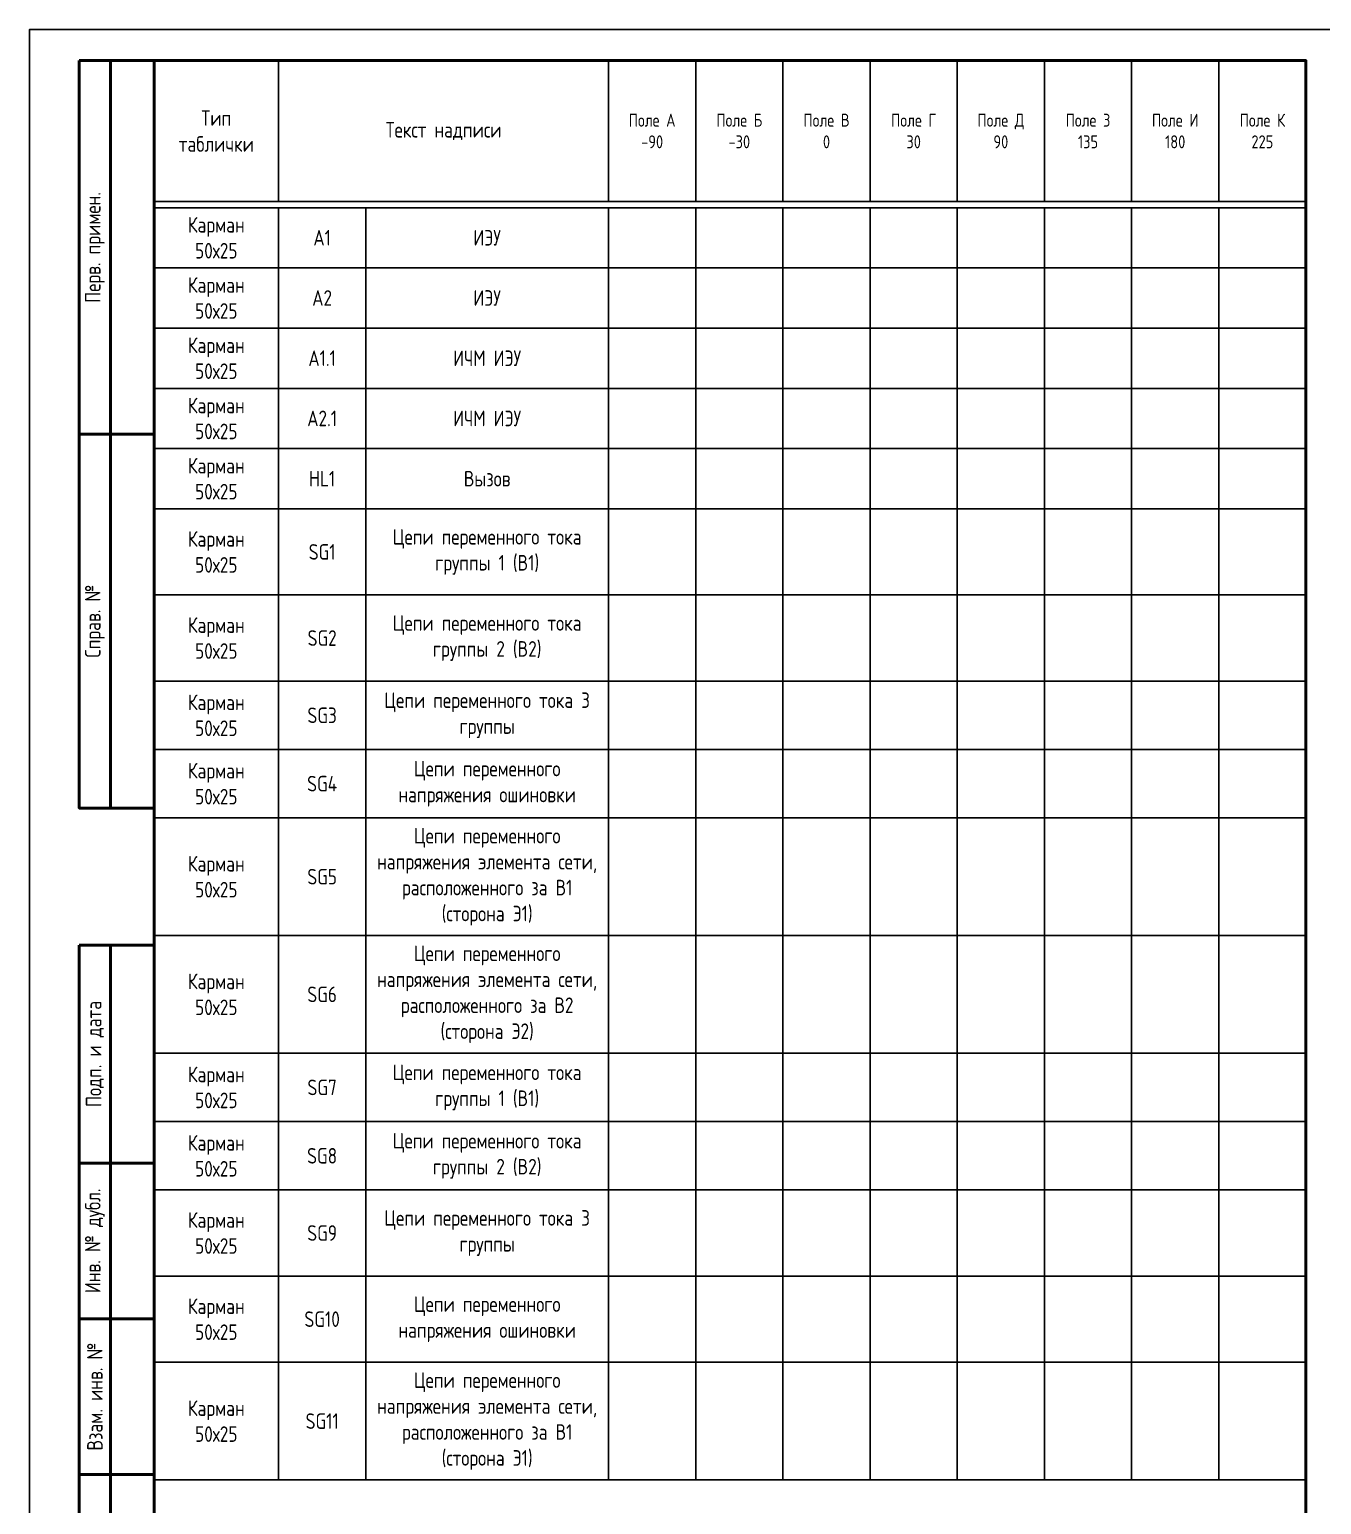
# Model space of a CAD drawing. Header units: millimetres. Extents: x -1102 to 3953, y -90 to 618.
# Drawn here: x -840 to -632.5, y 60.2 to 297 of the extents above; entities that cross this region are included whole.
import ezdxf

# ---------------------------------------------------------------- set-up
doc = ezdxf.new("R2010")
doc.units = ezdxf.units.MM
doc.styles.add('Gost_type_A', font='GOST_A.TTF')

# ---------------------------------------------------------------- blocks, each defined once
blk = doc.blocks.new('Штамп левый верхний')
at = {"lineweight": 50}
for points in [[(-12, 0), (-7, 0), (-7, -60), (-12, -60)], [(-7, 0), (0, 0), (0, -60), (-7, -60)], [(-12, -60), (-7, -60), (-7, -120), (-12, -120)], [(-7, -60), (0, -60), (0, -120), (-7, -120)]]:
    blk.add_lwpolyline(points, close=True, dxfattribs=at)
at = {"char_height": 2.5, "width": 60, "attachment_point": 5, "rotation": 90, "style": 'Gost_type_A'}
for s, insert in [('Перв. примен.', (-9.5, -30)), ('Справ. №', (-9.5, -90))]:
    blk.add_mtext(s, dxfattribs=dict(at, insert=insert))
blk = doc.blocks.new('Штамп левый нижний')
at = {"lineweight": 50}
for points in [[(-12, 145), (-7, 145), (-7, 110), (-12, 110)], [(-7, 145), (0, 145), (0, 110), (-7, 110)], [(-12, 110), (-7, 110), (-7, 85), (-12, 85)], [(-7, 110), (0, 110), (0, 85), (-7, 85)], [(-12, 85), (-7, 85), (-7, 60), (-12, 60)], [(-7, 85), (0, 85), (0, 60), (-7, 60)], [(-12, 60), (-7, 60), (-7, 25), (-12, 25)], [(-7, 60), (0, 60), (0, 25), (-7, 25)], [(-12, 25), (-7, 25), (-7, 0), (-12, 0)], [(-7, 25), (0, 25), (0, 0), (-7, 0)]]:
    blk.add_lwpolyline(points, close=True, dxfattribs=at)
at = {"char_height": 2.5, "attachment_point": 5, "rotation": 90, "style": 'Gost_type_A'}
for s, insert, width in [('Подп. и дата', (-9.5, 127.5), 35), ('Инв. № дубл.', (-9.5, 97.5), 25), ('Взам. инв. №', (-9.5, 72.5), 25), ('Подп. и дата', (-9.5, 42.5), 35), ('Инв. N подл.', (-9.5, 12.5), 25)]:
    blk.add_mtext(s, dxfattribs=dict(at, insert=insert, width=width))
blk = doc.blocks.new('Формат_А4')
blk.add_lwpolyline([(0, 297), (0, 0), (-210, 0), (-210, 297)], close=True)
at = {"lineweight": 50}
blk.add_lwpolyline([(-190, 292), (-5, 292), (-5, 5), (-190, 5)], close=True, dxfattribs=at)
blk = doc.blocks.new('*T17')
at = {"color": 0, "linetype": 'ByBlock', "lineweight": -2, "transparency": 16777216}
for p, q in [((0, 0), (185, 0)), ((0, 0), (0, -227.89)), ((20, 0), (20, -22.61)), ((73, 0), (73, -22.61)), ((87, 0), (87, -22.61)), ((101, 0), (101, -22.61)), ((115, 0), (115, -22.61)), ((129, 0), (129, -22.61)), ((143, 0), (143, -22.61)), ((157, 0), (157, -22.61)), ((171, 0), (171, -22.61)), ((185, 0), (185, -227.89)), ((210, 0), (395, 0)), ((210, 0), (210, -42.5)), ((230, 0), (230, -22.61)), ((283, 0), (283, -22.61)), ((297, 0), (297, -22.61)), ((311, 0), (311, -22.61)), ((325, 0), (325, -22.61)), ((339, 0), (339, -22.61)), ((353, 0), (353, -22.61)), ((367, 0), (367, -22.61)), ((381, 0), (381, -22.61)), ((395, 0), (395, -42.5)), ((0, -22.61), (185, -22.61)), ((0, -23.61), (185, -23.61)), ((20, -23.61), (20, -227.89)), ((34, -23.61), (34, -227.89)), ((73, -23.61), (73, -227.89)), ((87, -23.61), (87, -227.89)), ((101, -23.61), (101, -227.89)), ((115, -23.61), (115, -227.89)), ((129, -23.61), (129, -227.89)), ((143, -23.61), (143, -227.89)), ((157, -23.61), (157, -227.89)), ((171, -23.61), (171, -227.89)), ((210, -22.61), (395, -22.61)), ((210, -23.61), (395, -23.61)), ((230, -23.61), (230, -42.5)), ((244, -23.61), (244, -42.5)), ((283, -23.61), (283, -42.5)), ((297, -23.61), (297, -42.5)), ((311, -23.61), (311, -42.5)), ((325, -23.61), (325, -42.5)), ((339, -23.61), (339, -42.5)), ((353, -23.61), (353, -42.5)), ((367, -23.61), (367, -42.5)), ((381, -23.61), (381, -42.5)), ((0, -33.28), (185, -33.28)), ((210, -42.5), (395, -42.5)), ((0, -42.95), (185, -42.95)), ((0, -52.62), (185, -52.62)), ((0, -62.29), (185, -62.29)), ((0, -71.96), (185, -71.96)), ((0, -85.79), (185, -85.79)), ((0, -99.63), (185, -99.63)), ((0, -110.6), (185, -110.6)), ((0, -121.58), (185, -121.58)), ((0, -140.47), (185, -140.47)), ((0, -159.37), (185, -159.37)), ((0, -170.35), (185, -170.35)), ((0, -181.32), (185, -181.32)), ((0, -195.16), (185, -195.16)), ((0, -208.99), (185, -208.99)), ((0, -227.89), (185, -227.89))]:
    blk.add_line(p, q, dxfattribs=at)
at = {"color": 0, "transparency": 16777216, "char_height": 2.5, "attachment_point": 5, "style": 'Gost_type_A'}
for s, insert, width in [('Тип таблички', (10, -11.3), 17), ('{\\H0.83333x;\\C256;Поле А \\P-90}', (80, -11.3), 11), ('{\\H0.83333x;\\C256;Поле Б\\P-30}', (94, -11.3), 11), ('{\\H0.83333x;\\C256;Поле В\\P0}', (108, -11.3), 11), ('{\\H0.83333x;\\C256;Поле Г\\P30}', (122, -11.3), 11), ('{\\H0.83333x;\\C256;Поле Д\\P90}', (136, -11.3), 11), ('{\\H0.83333x;\\C256;Поле З\\P135}', (150, -11.3), 11), ('{\\H0.83333x;\\C256;Поле И\\P180}', (164, -11.3), 11), ('{\\H0.83333x;\\C256;Поле К\\P225}', (178, -11.3), 11), ('Тип таблички', (220, -11.3), 17), ('{\\H0.83333x;\\C256;Поле А \\P-90}', (290, -11.3), 11), ('{\\H0.83333x;\\C256;Поле Б\\P-30}', (304, -11.3), 11), ('{\\H0.83333x;\\C256;Поле В\\P0}', (318, -11.3), 11), ('{\\H0.83333x;\\C256;Поле Г\\P30}', (332, -11.3), 11), ('{\\H0.83333x;\\C256;Поле Д\\P90}', (346, -11.3), 11), ('{\\H0.83333x;\\C256;Поле З\\P135}', (360, -11.3), 11), ('{\\H0.83333x;\\C256;Поле И\\P180}', (374, -11.3), 11), ('{\\H0.83333x;\\C256;Поле К\\P225}', (388, -11.3), 11), ('Текст надписи', (46.5, -11.3), 50), ('Текст надписи', (256.5, -11.3), 50), ('Карман\\P50х25', (10, -28.44), 17), ('{\\C256;Цепи переменного напряжения элемента сети, расположенного за В2 (сторона Э2)}', (263.5, -33.06), 36), ('A1', (27, -28.44), 11), ('ИЭУ', (53.5, -28.44), 36), ('Карман\\P50х25', (220, -33.06), 17), ('SG12', (237, -33.06), 11), ('Карман\\P50х25', (10, -38.11), 17), ('A2', (27, -38.11), 11), ('ИЭУ', (53.5, -38.11), 36), ('Карман\\P50х25', (10, -47.78), 17), ('A1.1', (27, -47.78), 11), ('ИЧМ ИЭУ', (53.5, -47.78), 36), ('Карман\\P50х25', (10, -57.45), 17), ('A2.1', (27, -57.45), 11), ('ИЧМ ИЭУ', (53.5, -57.45), 36), ('Карман\\P50х25', (10, -67.12), 17), ('HL1', (27, -67.12), 11), ('Вызов', (53.5, -67.12), 36), ('Карман\\P50х25', (10, -78.88), 17), ('{\\C256;Цепи переменного тока группы 1 (B1)}', (53.5, -78.88), 36), ('SG1', (27, -78.88), 11), ('Карман\\P50х25', (10, -92.71), 17), ('{\\C256;Цепи переменного тока группы 2 (B2)}', (53.5, -92.71), 36), ('SG2', (27, -92.71), 11), ('Карман\\P50х25', (10, -105.11), 17), ('{\\C256;Цепи переменного тока 3 группы}', (53.5, -105.11), 36), ('SG3', (27, -105.11), 11), ('Карман\\P50х25', (10, -116.09), 17), ('{\\C256;Цепи переменного напряжения ошиновки}', (53.5, -116.09), 36), ('SG4', (27, -116.09), 11), ('{\\C256;Цепи переменного напряжения элемента сети, расположенного за В1 (сторона Э1)}', (53.5, -131.03), 36), ('Карман\\P50х25', (10, -131.03), 17), ('SG5', (27, -131.03), 11), ('{\\C256;Цепи переменного напряжения элемента сети, расположенного за В2 (сторона Э2)}', (53.5, -149.92), 36), ('Карман\\P50х25', (10, -149.92), 17), ('SG6', (27, -149.92), 11), ('Карман\\P50х25', (10, -164.86), 17), ('{\\C256;Цепи переменного тока группы 1 (B1)}', (53.5, -164.86), 36), ('SG7', (27, -164.86), 11), ('Карман\\P50х25', (10, -175.84), 17), ('{\\C256;Цепи переменного тока группы 2 (B2)}', (53.5, -175.84), 36), ('SG8', (27, -175.84), 11), ('{\\C256;Цепи переменного тока 3 группы}', (53.5, -188.24), 36), ('Карман\\P50х25', (10, -188.24), 17), ('SG9', (27, -188.24), 11), ('Карман\\P50х25', (10, -202.07), 17), ('{\\C256;Цепи переменного напряжения ошиновки}', (53.5, -202.07), 36), ('SG10', (27, -202.07), 11), ('{\\C256;Цепи переменного напряжения элемента сети, расположенного за В1 (сторона Э1)}', (53.5, -218.44), 36), ('Карман\\P50х25', (10, -218.44), 17), ('SG11', (27, -218.44), 11)]:
    blk.add_mtext(s, dxfattribs=dict(at, insert=insert, width=width))

msp = doc.modelspace()

# ---------------------------------------------------------------- block references
for name, p in [('Формат_А4', (-630, 0)), ('Штамп левый верхний', (-820, 292)), ('*T17', (-820, 292)), ('Штамп левый нижний', (-820, 5))]:
    msp.add_blockref(name, p)

doc.saveas('drawing.dxf')
